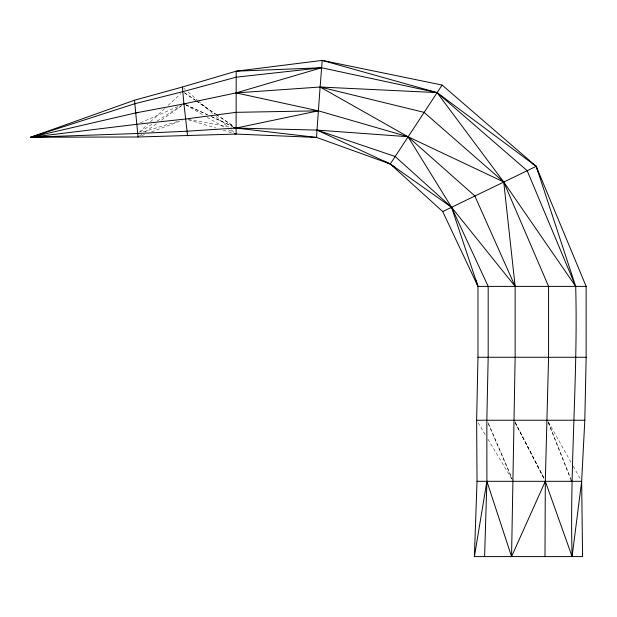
<?xml version="1.0" encoding="UTF-8"?>
<svg xmlns="http://www.w3.org/2000/svg" width="617" height="617" viewBox="0 0 617 617"><rect width="100%" height="100%" fill="white"/><g stroke="black" fill="none" stroke-linecap="round" stroke-linejoin="round"><path stroke-width="0.46" stroke-dasharray="3.08 2.31" d="M139.203 132.177L147.664 124.341M150.479 121.726L164.577 108.669M168.102 105.399L180.789 93.645M139.65 135.871L141.987 134.19M145.103 131.945L156.78 123.531M161.453 120.168L181.699 105.584M140.152 131.922L153.139 123.624M157.196 121.025L181.552 105.453M140.421 122.775L179.748 105.785M141.686 135.64L145.28 134.282M151.574 131.899L182.123 120.354M143.329 131.814L178.39 121.225M188.455 119.497L231.375 127.225M188.463 119.814L215.942 128.035M223.277 130.233L231.522 132.701M185.817 104.705L207.528 114.77M210.999 116.382L232.709 126.454M185.717 104.705L207.412 114.77M211.747 116.783L232.57 126.454M185.686 104.859L203.872 115.394M207.173 117.307L224.534 127.364M228.66 129.755L233.619 132.632M184.491 92.774L195.628 100.37M196.422 100.918L215.51 113.944M216.305 114.492L233.797 126.431M184.398 92.774L195.52 100.37M196.314 100.918L215.379 113.944M216.174 114.492L233.658 126.431M183.835 88.277L185.27 89.534M188.131 92.041L197.44 100.193M198.157 100.826L213.189 113.998M216.05 116.505L228.228 127.171M231.09 129.678L234.668 132.817M478.113 422.722L486.011 435.926M487.985 439.227L512.187 479.664M548.374 421.92L571.342 462.912M573.216 466.259L580.713 479.64M515.002 421.943L544.317 478.769M515.318 422.792L544.634 479.617M515.195 422.792L544.51 479.617M488.224 422.9L512.156 478.661M488.356 423.786L512.295 479.548M548.258 422.013L570.733 478.661M548.359 422.9L570.486 478.661"/><path stroke-width="0.93" d="M544.988 556.596L545.312 481.314L548.575 357.266L548.575 286.388L503.727 181.976L437.044 92.596L322.213 60.404L236.211 71.179L182.401 87.02L134.545 100.201L30.85 137.221L138.092 136.997L236.103 134.066L316.552 137.429L390.252 163.991L394.926 167.276M511.555 556.596L515.141 357.266L515.141 286.388L503.727 181.976L424.018 112.325L320.115 87.02L236.056 92.905L183.928 103.895L135.709 112.911L30.85 137.221L137.722 133.48L187.028 131.205L236.041 128.066L317.007 130.079L407.991 136.719L503.727 181.976L575.692 286.388C578.083 376.532 569.607 466.483 572.106 556.596L545.312 481.314L511.555 556.596L486.898 481.314L486.836 420.246L488.178 357.266L488.178 286.388L451.528 207.243L407.991 136.719L320.115 87.02L322.213 60.404L442.104 85.053L536.219 166.359L586.15 286.388L586.15 357.266L584.808 420.246L581.654 481.314L582.564 556.596L474.388 556.596L477.026 481.314L476.632 420.246L477.974 357.266L477.974 286.388L475.861 280.025M484.592 556.596L486.898 481.314L474.388 556.596L474.704 554.714M572.106 556.596L581.654 481.314L477.026 481.314M586.15 286.388L477.974 286.388L442.721 211.562L390.252 163.991L442.104 85.053M442.721 211.562L536.219 166.359L538.024 171.819M44.54 132.809L30.85 137.221L136.804 124.287L185.624 118.996L236.018 112.34L318.364 110.821L407.991 136.719L474.828 195.944L515.141 286.388L451.528 207.243L395.096 156.448L317.007 130.079L320.115 87.02L437.044 92.596L536.219 166.359L575.692 286.388L527.173 170.678L437.044 92.596L321.58 67.762L236.211 71.179L236.103 134.066L234.267 133.519M36.472 135.917L30.85 137.221L134.845 103.718L182.809 91.686L236.126 77.187L321.58 67.762L236.056 92.905L318.364 110.821L236.041 128.066L233.241 127.557M187.607 135.871L183.928 103.895L185.794 103.509M138.092 136.997L135.709 112.911L138.547 112.387M477.974 357.266L586.15 357.266M476.632 420.246L584.808 420.246M236.041 128.066L316.552 137.429L317.007 130.079L390.252 163.991L451.528 207.243L477.974 286.388M384.167 161.16L390.252 163.991M532.386 163.505L536.219 166.359M570.841 479.548L571.543 481.314M135.709 112.911L134.545 100.201M183.928 103.895L182.401 87.02"/></g></svg>
